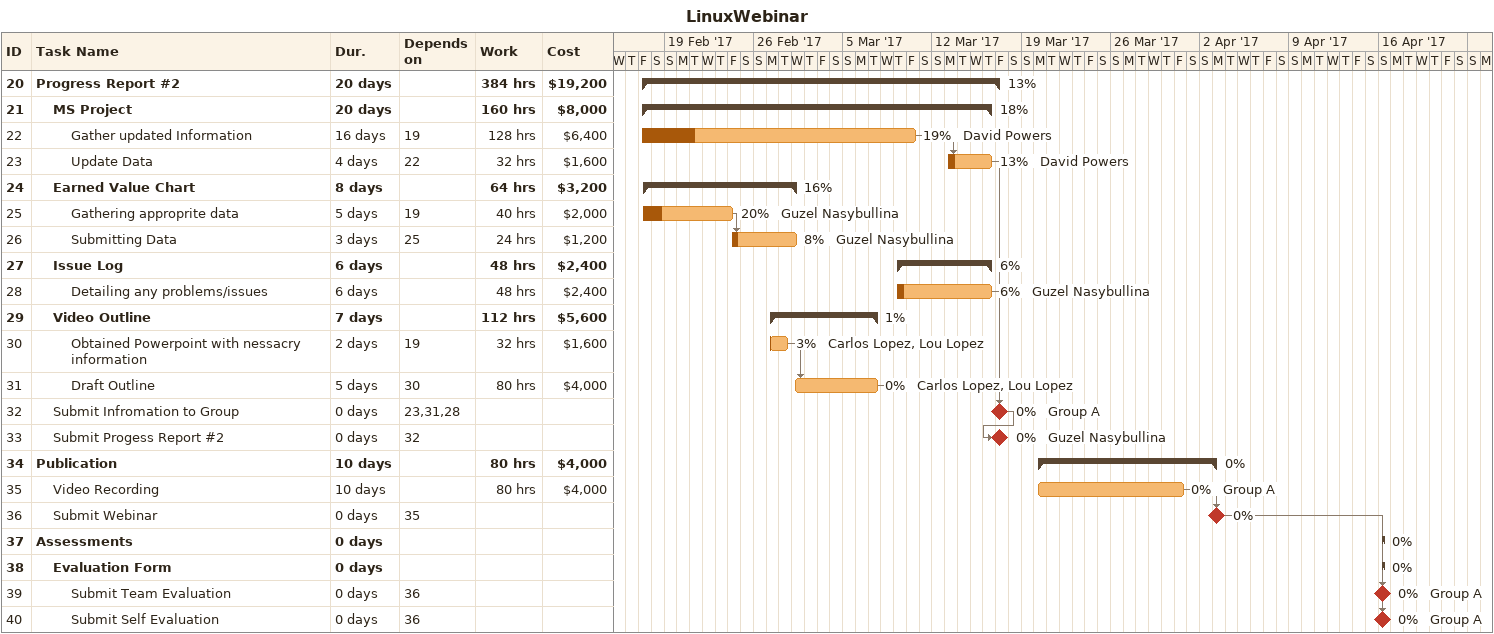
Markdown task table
LinuxWebinar

| ID | Level | Task | Duration | Start | Finish | Predecessors | Resources | % complete | Work (h) | Cost ($) |
|---|---|---|---|---|---|---|---|---|---|---|
| 20 | 1 | **Progress Report #2** | 20d | 2017-02-17 | 2017-03-17 |  |  | 13 | 384 | 19200 |
| 21 | 2 | **MS Project** | 20d | 2017-02-17 | 2017-03-16 |  |  | 18 | 160 | 8000 |
| 22 | 3 | Gather updated Information | 16d | 2017-02-17 | 2017-03-10 | 19 | David Powers | 19 | 128 | 6400 |
| 23 | 3 | Update Data | 4d | 2017-03-13 | 2017-03-16 | 22 | David Powers | 13 | 32 | 1600 |
| 24 | 2 | **Earned Value Chart** | 8d | 2017-02-17 | 2017-03-01 |  |  | 16 | 64 | 3200 |
| 25 | 3 | Gathering approprite data | 5d | 2017-02-17 | 2017-02-24 | 19 | Guzel Nasybullina | 20 | 40 | 2000 |
| 26 | 3 | Submitting Data | 3d | 2017-02-24 | 2017-03-01 | 25 | Guzel Nasybullina | 8 | 24 | 1200 |
| 27 | 2 | **Issue Log** | 6d | 2017-03-09 | 2017-03-16 |  |  | 6 | 48 | 2400 |
| 28 | 3 | Detailing any problems/issues | 6d | 2017-03-09 | 2017-03-16 |  | Guzel Nasybullina | 6 | 48 | 2400 |
| 29 | 2 | **Video Outline** | 7d | 2017-02-27 | 2017-03-07 |  |  | 1 | 112 | 5600 |
| 30 | 3 | Obtained Powerpoint with nessacry information | 2d | 2017-02-27 | 2017-02-28 | 19 | Carlos Lopez, Lou Lopez | 3 | 32 | 1600 |
| 31 | 3 | Draft Outline | 5d | 2017-03-01 | 2017-03-07 | 30 | Carlos Lopez, Lou Lopez | 0 | 80 | 4000 |
| 32 | 2 | Submit Infromation to Group | 0d | 2017-03-17 | 2017-03-17 | 23, 31, 28 | Group A | 0 |  |  |
| 33 | 2 | Submit Progess Report #2 | 0d | 2017-03-17 | 2017-03-17 | 32 | Guzel Nasybullina | 0 |  |  |
| 34 | 1 | **Publication** | 10d | 2017-03-20 | 2017-04-03 |  |  | 0 | 80 | 4000 |
| 35 | 2 | Video Recording | 10d | 2017-03-20 | 2017-03-31 |  | Group A | 0 | 80 | 4000 |
| 36 | 2 | Submit Webinar | 0d | 2017-04-03 | 2017-04-03 | 35 |  | 0 |  |  |
| 37 | 1 | **Assessments** | 0d | 2017-04-16 | 2017-04-16 |  |  | 0 |  |  |
| 38 | 2 | **Evaluation Form** | 0d | 2017-04-16 | 2017-04-16 |  |  | 0 |  |  |
| 39 | 3 | Submit Team Evaluation | 0d | 2017-04-16 | 2017-04-16 | 36 | Group A | 0 |  |  |
| 40 | 3 | Submit Self Evaluation | 0d | 2017-04-16 | 2017-04-16 | 36 | Group A | 0 |  |  |
